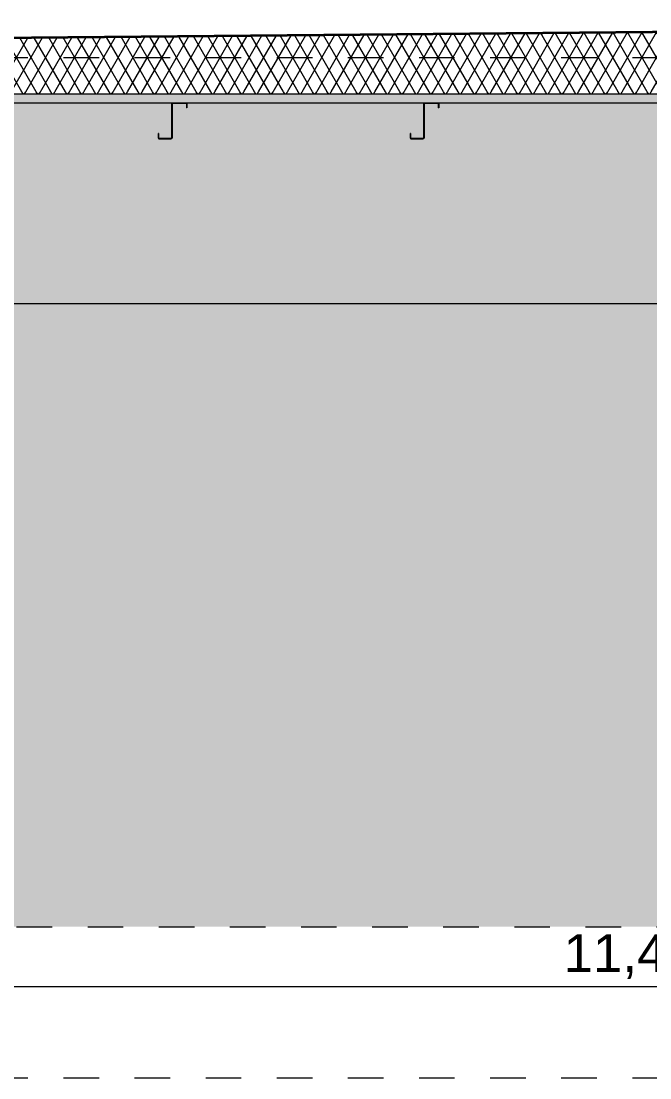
# Model space of a CAD drawing. Header units: millimetres. Extents: x -48147 to 1392261, y -496296 to 18123.
# Drawn here: x 1359513 to 1362008, y -483696 to -479502 of the extents above; entities that cross this region are included whole.
import ezdxf

# ---------------------------------------------------------------- set-up
doc = ezdxf.new("R2010")
doc.units = ezdxf.units.MM
doc.header["$MEASUREMENT"] = 0
doc.linetypes.add('Dashed', pattern=[2822.222233, 1411.111116, -1411.111116])
doc.linetypes.add('Wipeout_Contour', pattern=[1000, 0, -1000])
for name, color, linetype, lineweight, true_color in [('0_Pen_No__105', 7, 'Continuous', 15, 0xa6a6a6), ('A-20-M_Roof_Pen_No__53', 7, 'Continuous', 35, 0x444444), ('A-95-P_Drawing_Pen_No__62', 7, 'Continuous', 20, 0xaaaaaa), ('New_A-20-M_Roof_Pen_No__149', 7, 'Continuous', 0, 0x2a2a2a), ('New_A-20-M_Roof_Pen_No__81', 7, 'Continuous', 20, 0x6a6a6a)]:
    doc.layers.add(name, color=color, linetype=linetype, lineweight=lineweight, true_color=true_color)
for name, color, linetype in [('A-20-M_Roof', 7, 'Continuous'), ('A-95-D_1_20', 7, 'Continuous'), ('A-95-P_Drawing', 7, 'Continuous'), ('New_A-20-M_Roof', 7, 'Continuous'), ('New_S-280-M_STRUCT_FRAME.IFC Import', 7, 'Continuous')]:
    doc.layers.add(name, color=color, linetype=linetype)
for name, color, linetype, lineweight in [('A-20-M_Roof_Pen_No__85', 8, 'Continuous', 20), ('A-95-D_1_20_Pen_No__1', 7, 'Continuous', 13), ('A-95-P_Drawing_Pen_No__2', 8, 'Continuous', 15), ('New_A-20-M_Roof_Pen_No__4', 7, 'Continuous', 20), ('New_A-20-M_Roof_Pen_No__85', 8, 'Continuous', 20), ('New_S-280-M_STRUCT_FRAME.IFC Import_Pen_No__1', 7, 'Continuous', 13), ('New_S-280-M_STRUCT_FRAME.IFC Import_Pen_No__160', 5, 'Continuous', 200)]:
    doc.layers.add(name, color=color, linetype=linetype, lineweight=lineweight)
doc.styles.add('GENERATED_STYLE_2', font='')
doc.styles.get('GENERATED_STYLE_2').set_extended_font_data('Arial')
doc.dimstyles.new('GENERATED_STYLE__6', dxfattribs={"dimtxt": 150, "dimasz": 47.5, "dimexe": 0.18, "dimexo": 0, "dimgap": 0.09, "dimtad": 1, "dimtih": 1, "dimtoh": 1, "dimdec": 0, "dimzin": 0, "dimdsep": 46, "dimtxsty": 'GENERATED_STYLE_2', "dimblk": 'ARROWHEAD_2', "dimblk1": 'ARROWHEAD_2', "dimblk2": 'ARROWHEAD_2', "dimcen": 0.09, "dimclrd": 7, "dimclre": 7, "dimclrt": 7, "dimadec": 0, "dimazin": 0, "dimtfac": 1, "dimtdec": 4, "dimtmove": 0, "dimatfit": 3, "dimfxl": 1, "dimtolj": 1, "dimtzin": 0, "dimarcsym": 0})
pattern_1 = [(60, (1317838.7, -491795.517), (-43.30127, 25), []), (120, (1317838.7, -491795.517), (43.30127, 25), [])]

# ---------------------------------------------------------------- blocks, each defined once
blk = doc.blocks.new('Section Elem_90_1', base_point=(1317838.7, -491795.5))
at = {"layer": 'New_A-20-M_Roof_Pen_No__4', "linetype": 'Continuous'}
for p, q in [((1360113.5, -479826.5), (1359167.2, -479826.5)), ((1361113.5, -479826.5), (1360167.2, -479826.5)), ((1362412, -479826.5), (1361167.2, -479826.5))]:
    blk.add_line(p, q, dxfattribs=at)
at = {"layer": 'New_A-20-M_Roof_Pen_No__4', "linetype": 'Continuous', "flags": 128}
for points in [[(1360167.2, -479826.5), (1360167.1, -479826.5), (1360113.5, -479826.5)], [(1361167.2, -479826.5), (1361167.1, -479826.5), (1361113.5, -479826.5)]]:
    blk.add_lwpolyline(points, dxfattribs=at)
at = {"color": 254, "linetype": 'Wipeout_Contour', "lineweight": 0, "ltscale": 5777474.497279745}
blk.add_wipeout([(1370945.7, -479791.5), (1370945.7, -479781.5), (1353754.3, -479781.5), (1353754.3, -479791.5)], dxfattribs=at).dxf.layer = 'New_A-20-M_Roof'
at = {"layer": 'New_A-20-M_Roof_Pen_No__81', "linetype": 'Continuous', "lineweight": 0, "true_color": 0x353535}
blk.add_hatch(color=250, dxfattribs=at).paths.add_polyline_path([(1353754.3, -479826.5), (1370945.7, -479826.5), (1370945.7, -479791.5), (1353754.3, -479791.5)])
at = {"layer": 'New_A-20-M_Roof_Pen_No__85', "linetype": 'Continuous'}
h = blk.add_hatch(dxfattribs=at)
h.set_pattern_fill('Batt_Insulation_0001', color=256, style=0, pattern_type=2)
h.set_pattern_definition(pattern_1)
h.paths.add_polyline_path([(1370945.7, -479791.5), (1370945.7, -479781.5), (1353754.3, -479781.5), (1353754.3, -479791.5)])
at = {"layer": 'New_A-20-M_Roof_Pen_No__149', "linetype": 'Continuous'}
blk.add_line((1370945.7, -479791.5), (1353754.3, -479791.5), dxfattribs=at)
blk = doc.blocks.new('Section Elem_93_1', base_point=(1317838.7, -491795.5))
at = {"color": 254, "linetype": 'Wipeout_Contour', "lineweight": 0, "ltscale": 5768886.640190291}
blk.add_wipeout([(1353754.3, -479620.4), (1366656.6, -479502.7), (1366451.9, -479502.9), (1353754.3, -479618.7)], dxfattribs=at).dxf.layer = 'A-20-M_Roof'
at = {"color": 254, "linetype": 'Wipeout_Contour', "lineweight": 0, "ltscale": 5768197.533775664}
blk.add_wipeout([(1353754.3, -479614.4), (1353754.3, -479618.7), (1366451.1, -479502.9), (1365928.9, -479503.3)], dxfattribs=at).dxf.layer = 'A-20-M_Roof'
at = {"color": 254, "linetype": 'Wipeout_Contour', "lineweight": 0, "ltscale": 5767355.52019865}
blk.add_wipeout([(1353754.3, -479611.7), (1353754.3, -479613.9), (1365879.3, -479503.4), (1365610.7, -479503.6)], dxfattribs=at).dxf.layer = 'A-20-M_Roof'
at = {"color": 254, "linetype": 'Wipeout_Contour', "lineweight": 0, "ltscale": 5767656.564713323}
blk.add_wipeout([(1353754.3, -479614), (1353754.3, -479614.4), (1365928.2, -479503.3), (1365880.1, -479503.4)], dxfattribs=at).dxf.layer = 'A-20-M_Roof'
at = {"color": 254, "linetype": 'Wipeout_Contour', "lineweight": 0, "ltscale": 7218921.064557364}
blk.add_wipeout([(1366656.6, -479502.7), (1353754.3, -479620.4), (1353754.3, -479781.5), (1367377.7, -479781.5), (1367377.7, -479501.5)], dxfattribs=at).dxf.layer = 'A-20-M_Roof'
at = {"layer": 'A-20-M_Roof_Pen_No__85', "linetype": 'Continuous'}
h = blk.add_hatch(dxfattribs=at)
h.set_pattern_fill('Batt_Insulation_0001', color=256, style=0, pattern_type=2)
h.set_pattern_definition(pattern_1)
h.paths.add_polyline_path([(1366656.6, -479502.7), (1353754.3, -479620.4), (1353754.3, -479781.5), (1367377.7, -479781.5), (1367377.7, -479501.5)])
at = {"layer": 'A-20-M_Roof_Pen_No__53', "linetype": 'Continuous', "flags": 128}
blk.add_lwpolyline([(1367377.7, -479501.5), (1366656.6, -479502.7), (1353754.3, -479620.4)], dxfattribs=at)
blk = doc.blocks.new('Section Elem_117_1', base_point=(1317838.7, -491795.5))
at = {"layer": 'New_S-280-M_STRUCT_FRAME.IFC Import_Pen_No__160', "linetype": 'Continuous', "lineweight": 0, "true_color": 0x00007f}
blk.add_hatch(color=176, dxfattribs=at).paths.add_polyline_path([(1360170.3, -479829.7), (1360169.4, -479827.5), (1360167.1, -479826.5), (1360113.5, -479826.5), (1360111.2, -479827.5), (1360110.3, -479829.7), (1360110.3, -479965.3), (1360109.8, -479966.4), (1360108.7, -479966.9), (1360060.1, -479966.9), (1360059, -479966.4), (1360058.5, -479965.3), (1360058.5, -479947.5), (1360056.9, -479947.5), (1360056.9, -479965.3), (1360057.8, -479967.6), (1360060.1, -479968.5), (1360108.7, -479968.5), (1360111, -479967.6), (1360111.9, -479965.3), (1360111.9, -479829.7), (1360112.4, -479828.6), (1360113.5, -479828.1), (1360167.1, -479828.1), (1360168.2, -479828.6), (1360168.7, -479829.7), (1360168.7, -479845.5), (1360170.3, -479845.5)])
at = {"layer": 'New_S-280-M_STRUCT_FRAME.IFC Import_Pen_No__1', "linetype": 'Continuous'}
for p, q in [((1360113.5, -479826.5), (1360111.2, -479827.5)), ((1360170.3, -479845.5), (1360168.7, -479845.5)), ((1360058.5, -479947.5), (1360056.9, -479947.5))]:
    blk.add_line(p, q, dxfattribs=at)
at = {"layer": 'New_S-280-M_STRUCT_FRAME.IFC Import_Pen_No__1', "linetype": 'Continuous', "flags": 128}
for points in [[(1360111.2, -479827.5), (1360110.3, -479829.7), (1360110.3, -479965.3), (1360109.8, -479966.4)], [(1360168.2, -479828.6), (1360167.1, -479828.1), (1360113.6, -479828.1)], [(1360168.2, -479828.6), (1360168.7, -479829.7), (1360168.7, -479845.5)], [(1360056.9, -479947.5), (1360056.9, -479965.3), (1360057.8, -479967.6)], [(1360057.8, -479967.6), (1360060.1, -479968.5), (1360108.7, -479968.5)], [(1360109.8, -479966.4), (1360108.7, -479966.9), (1360060.2, -479966.9)]]:
    blk.add_lwpolyline(points, dxfattribs=at)
blk = doc.blocks.new('Section Elem_118_1', base_point=(1317838.7, -491795.5))
at = {"layer": 'New_S-280-M_STRUCT_FRAME.IFC Import_Pen_No__160', "linetype": 'Continuous', "lineweight": 0, "true_color": 0x00007f}
blk.add_hatch(color=176, dxfattribs=at).paths.add_polyline_path([(1361170.3, -479829.7), (1361169.4, -479827.5), (1361167.1, -479826.5), (1361113.5, -479826.5), (1361111.2, -479827.5), (1361110.3, -479829.7), (1361110.3, -479965.3), (1361109.8, -479966.4), (1361108.7, -479966.9), (1361060.1, -479966.9), (1361059, -479966.4), (1361058.5, -479965.3), (1361058.5, -479947.5), (1361056.9, -479947.5), (1361056.9, -479965.3), (1361057.8, -479967.6), (1361060.1, -479968.5), (1361108.7, -479968.5), (1361111, -479967.6), (1361111.9, -479965.3), (1361111.9, -479829.7), (1361112.4, -479828.6), (1361113.5, -479828.1), (1361167.1, -479828.1), (1361168.2, -479828.6), (1361168.7, -479829.7), (1361168.7, -479845.5), (1361170.3, -479845.5)])
at = {"layer": 'New_S-280-M_STRUCT_FRAME.IFC Import_Pen_No__1', "linetype": 'Continuous'}
for p, q in [((1361113.5, -479826.5), (1361111.2, -479827.5)), ((1361170.3, -479845.5), (1361168.7, -479845.5)), ((1361058.5, -479947.5), (1361056.9, -479947.5))]:
    blk.add_line(p, q, dxfattribs=at)
at = {"layer": 'New_S-280-M_STRUCT_FRAME.IFC Import_Pen_No__1', "linetype": 'Continuous', "flags": 128}
for points in [[(1361111.2, -479827.5), (1361110.3, -479829.7), (1361110.3, -479965.3), (1361109.8, -479966.4)], [(1361168.2, -479828.6), (1361167.1, -479828.1), (1361113.6, -479828.1)], [(1361168.2, -479828.6), (1361168.7, -479829.7), (1361168.7, -479845.5)], [(1361056.9, -479947.5), (1361056.9, -479965.3), (1361057.8, -479967.6)], [(1361057.8, -479967.6), (1361060.1, -479968.5), (1361108.7, -479968.5)], [(1361109.8, -479966.4), (1361108.7, -479966.9), (1361060.2, -479966.9)]]:
    blk.add_lwpolyline(points, dxfattribs=at)
blk = doc.blocks.new('Section Elem_159_1', base_point=(1317838.7, -491795.5))
at = {"layer": 'New_S-280-M_STRUCT_FRAME.IFC Import_Pen_No__160', "linetype": 'Continuous', "lineweight": 0, "true_color": 0x00007f}
for points in [[(1360111, -479967.6), (1360108.7, -479968.5), (1360108.8, -479968.5), (1360111.1, -479967.6), (1360112, -479965.3), (1360112, -479829.7), (1360112.5, -479828.6), (1360113.6, -479828.1), (1360113.5, -479828.1), (1360112.4, -479828.6), (1360111.9, -479829.7), (1360111.9, -479965.3)], [(1360167.1, -479826.5), (1360169.4, -479827.5), (1360170.3, -479829.7), (1360170.3, -479845.5), (1360170.4, -479845.5), (1360170.4, -479829.7), (1360169.5, -479827.5), (1360167.2, -479826.5)], [(1360058.6, -479947.5), (1360058.5, -479947.5), (1360058.5, -479965.3), (1360059, -479966.4), (1360060.1, -479966.9), (1360060.2, -479966.9), (1360059.1, -479966.4), (1360058.6, -479965.3)]]:
    blk.add_hatch(color=176, dxfattribs=at).paths.add_polyline_path(points)
at = {"layer": 'New_S-280-M_STRUCT_FRAME.IFC Import_Pen_No__1', "linetype": 'Continuous'}
for p, q in [((1360113.6, -479828.1), (1360112.5, -479828.6)), ((1360167.2, -479826.5), (1360169.5, -479827.5)), ((1360170.4, -479845.5), (1360170.3, -479845.5)), ((1360058.6, -479947.5), (1360058.5, -479947.5)), ((1360059.1, -479966.4), (1360060.2, -479966.9))]:
    blk.add_line(p, q, dxfattribs=at)
at = {"layer": 'New_S-280-M_STRUCT_FRAME.IFC Import_Pen_No__1', "linetype": 'Continuous', "flags": 128}
for points in [[(1360112.5, -479828.6), (1360112, -479829.7), (1360112, -479965.3), (1360111.1, -479967.6)], [(1360169.5, -479827.5), (1360170.4, -479829.7), (1360170.4, -479845.5)], [(1360058.6, -479947.5), (1360058.6, -479965.3), (1360059.1, -479966.4)], [(1360111.1, -479967.6), (1360108.8, -479968.5), (1360108.7, -479968.5)]]:
    blk.add_lwpolyline(points, dxfattribs=at)
blk = doc.blocks.new('Section Elem_160_1', base_point=(1317838.7, -491795.5))
at = {"layer": 'New_S-280-M_STRUCT_FRAME.IFC Import_Pen_No__160', "linetype": 'Continuous', "lineweight": 0, "true_color": 0x00007f}
for points in [[(1361111, -479967.6), (1361108.7, -479968.5), (1361108.8, -479968.5), (1361111.1, -479967.6), (1361112, -479965.3), (1361112, -479829.7), (1361112.5, -479828.6), (1361113.6, -479828.1), (1361113.5, -479828.1), (1361112.4, -479828.6), (1361111.9, -479829.7), (1361111.9, -479965.3)], [(1361167.1, -479826.5), (1361169.4, -479827.5), (1361170.3, -479829.7), (1361170.3, -479845.5), (1361170.4, -479845.5), (1361170.4, -479829.7), (1361169.5, -479827.5), (1361167.2, -479826.5)], [(1361058.6, -479947.5), (1361058.5, -479947.5), (1361058.5, -479965.3), (1361059, -479966.4), (1361060.1, -479966.9), (1361060.2, -479966.9), (1361059.1, -479966.4), (1361058.6, -479965.3)]]:
    blk.add_hatch(color=176, dxfattribs=at).paths.add_polyline_path(points)
at = {"layer": 'New_S-280-M_STRUCT_FRAME.IFC Import_Pen_No__1', "linetype": 'Continuous'}
for p, q in [((1361113.6, -479828.1), (1361112.5, -479828.6)), ((1361167.2, -479826.5), (1361169.5, -479827.5)), ((1361170.4, -479845.5), (1361170.3, -479845.5)), ((1361058.6, -479947.5), (1361058.5, -479947.5)), ((1361059.1, -479966.4), (1361060.2, -479966.9))]:
    blk.add_line(p, q, dxfattribs=at)
at = {"layer": 'New_S-280-M_STRUCT_FRAME.IFC Import_Pen_No__1', "linetype": 'Continuous', "flags": 128}
for points in [[(1361112.5, -479828.6), (1361112, -479829.7), (1361112, -479965.3), (1361111.1, -479967.6)], [(1361169.5, -479827.5), (1361170.4, -479829.7), (1361170.4, -479845.5)], [(1361058.6, -479947.5), (1361058.6, -479965.3), (1361059.1, -479966.4)], [(1361111.1, -479967.6), (1361108.8, -479968.5), (1361108.7, -479968.5)]]:
    blk.add_lwpolyline(points, dxfattribs=at)
blk = doc.blocks.new('*D207', base_point=(1317838.7, -491795.5))
at = {"layer": 'A-95-D_1_20_Pen_No__1', "linetype": 'Continuous'}
for p, q in [((1356273, -480669.2), (1356273, -480095.5)), ((1375417.5, -480669.2), (1375417.5, -480170.5)), ((1356242.4, -480622.3), (1356273, -480622.3)), ((1356291, -480591), (1356254.9, -480653.5)), ((1356273, -480622.3), (1375417.5, -480622.3)), ((1375399.5, -480653.5), (1375435.5, -480591)), ((1375417.5, -480622.3), (1375448.1, -480622.3))]:
    blk.add_line(p, q, dxfattribs=at)
at = {"layer": 'A-95-D_1_20_Pen_No__1', "insert": (1365530.6, -480592.3), "char_height": 150, "attachment_point": 7, "style": 'GENERATED_STYLE_2'}
blk.add_mtext('\\A1;{\\fArial|b0|i0|c0|p34;19,145}', dxfattribs=at)
blk = doc.blocks.new('ARROWHEAD_2')
at = {"color": 0, "linetype": 'Continuous', "lineweight": 0}
for p, q in [((0, 0), (-1, 0)), ((-0.378, -0.655), (0.378, 0.655))]:
    blk.add_line(p, q, dxfattribs=at)
blk = doc.blocks.new('*D210', base_point=(1317838.7, -491795.5))
at = {"layer": 'A-95-D_1_20_Pen_No__1', "linetype": 'Continuous'}
for p, q in [((1367673.3, -483380.1), (1367673.3, -483043.6)), ((1356291, -483302), (1356254.9, -483364.5)), ((1356273, -483480.3), (1356273, -483286.4)), ((1367655.2, -483364.5), (1367691.3, -483302)), ((1356242.4, -483333.2), (1356273, -483333.2)), ((1356273, -483333.2), (1367673.3, -483333.2)), ((1367673.3, -483333.2), (1367703.8, -483333.2))]:
    blk.add_line(p, q, dxfattribs=at)
at = {"layer": 'A-95-D_1_20_Pen_No__1', "insert": (1361666.2, -483303.2), "char_height": 150, "attachment_point": 7, "style": 'GENERATED_STYLE_2'}
blk.add_mtext('\\A1;{\\fArial|b0|i0|c0|p34;11,400}', dxfattribs=at)
blk = doc.blocks.new('S-21 Building Section_STORY_MARKER', base_point=(1317838.7, -491795.5))
at = {"layer": '0_Pen_No__105', "linetype": 'Dashed', "ltscale": 0.1}
for p, q in [((1353754.3, -479645.5), (1380114.6, -479645.5)), ((1353754.3, -483695.5), (1380114.6, -483695.5))]:
    blk.add_line(p, q, dxfattribs=at)

msp = doc.modelspace()

# ---------------------------------------------------------------- wipeouts: each hides what was drawn before it
at = {"color": 254, "linetype": 'Wipeout_Contour', "lineweight": 0, "ltscale": 5792892.804525452}
msp.add_wipeout([(1356273, -479826.5), (1356273, -483095.5), (1375417.5, -483095.5), (1375417.5, -479826.5)], dxfattribs=at).dxf.layer = 'A-95-P_Drawing'

# ---------------------------------------------------------------- next in the draw order: hatches: boundary and pattern name
at = {"layer": 'A-95-P_Drawing_Pen_No__62', "linetype": 'Continuous', "ltscale": 0.1}
h = msp.add_hatch(dxfattribs=at)
h.set_pattern_fill('Brass_Bronze_0001', color=256, style=0, pattern_type=2)
h.set_pattern_definition([(45, (1317838.7, -491795.52), (-91.92388, 91.92388), []), (45, (1317792.74, -491749.55), (-91.92388, 91.92388), [97.5, -32.5])])
h.paths.add_polyline_path([(1356273, -479826.5), (1356273, -483095.5), (1375417.5, -483095.5), (1375417.5, -479826.5)])

# ---------------------------------------------------------------- next in the draw order: linework, layer by layer
at = {"layer": 'A-95-P_Drawing_Pen_No__2', "linetype": 'Dashed', "ltscale": 0.1, "flags": 128}
msp.add_lwpolyline([(1356273, -479826.5), (1356273, -483095.5), (1375417.5, -483095.5), (1375417.5, -479826.5)], close=True, dxfattribs=at)

# ---------------------------------------------------------------- next in the draw order: dimensions: what is measured, and where the dimension line sits
at = {"layer": 'A-95-D_1_20', "linetype": 'Continuous'}
for base, p1, p2, picture, middle in [((1375417.5023, -480622.2855), (1356272.9789, -480095.5166), (1375417.5023, -480170.5166), '*D207', (1365878.4446, -480517.2855)), ((1367673.3, -483333.2), (1356273, -483480.3), (1367673.3, -483043.6), '*D210', (1362014, -483228.2))]:
    dim = msp.add_linear_dim(base=base, p1=p1, p2=p2, dimstyle='GENERATED_STYLE__6', dxfattribs=at)
    dim.commit()
    dim.dimension.update_dxf_attribs({"geometry": picture, "text_midpoint": middle, "dimtype": 160})

# ---------------------------------------------------------------- next in the draw order: block references
at = {"layer": 'New_A-20-M_Roof'}
msp.add_blockref('Section Elem_90_1', (1317838.7, -491795.5), dxfattribs=at)

# ---------------------------------------------------------------- next in the draw order: block references
at = {"layer": 'A-20-M_Roof'}
msp.add_blockref('Section Elem_93_1', (1317838.7, -491795.5), dxfattribs=at)
at = {"layer": 'New_S-280-M_STRUCT_FRAME.IFC Import'}
for name in ['Section Elem_117_1', 'Section Elem_159_1', 'Section Elem_118_1', 'Section Elem_160_1']:
    msp.add_blockref(name, (1317838.7, -491795.5), dxfattribs=at)

# ---------------------------------------------------------------- next in the draw order: block references
at = {"linetype": 'Continuous', "lineweight": 0}
msp.add_blockref('S-21 Building Section_STORY_MARKER', (1317838.7, -491795.5), dxfattribs=at)

doc.saveas('drawing.dxf')
